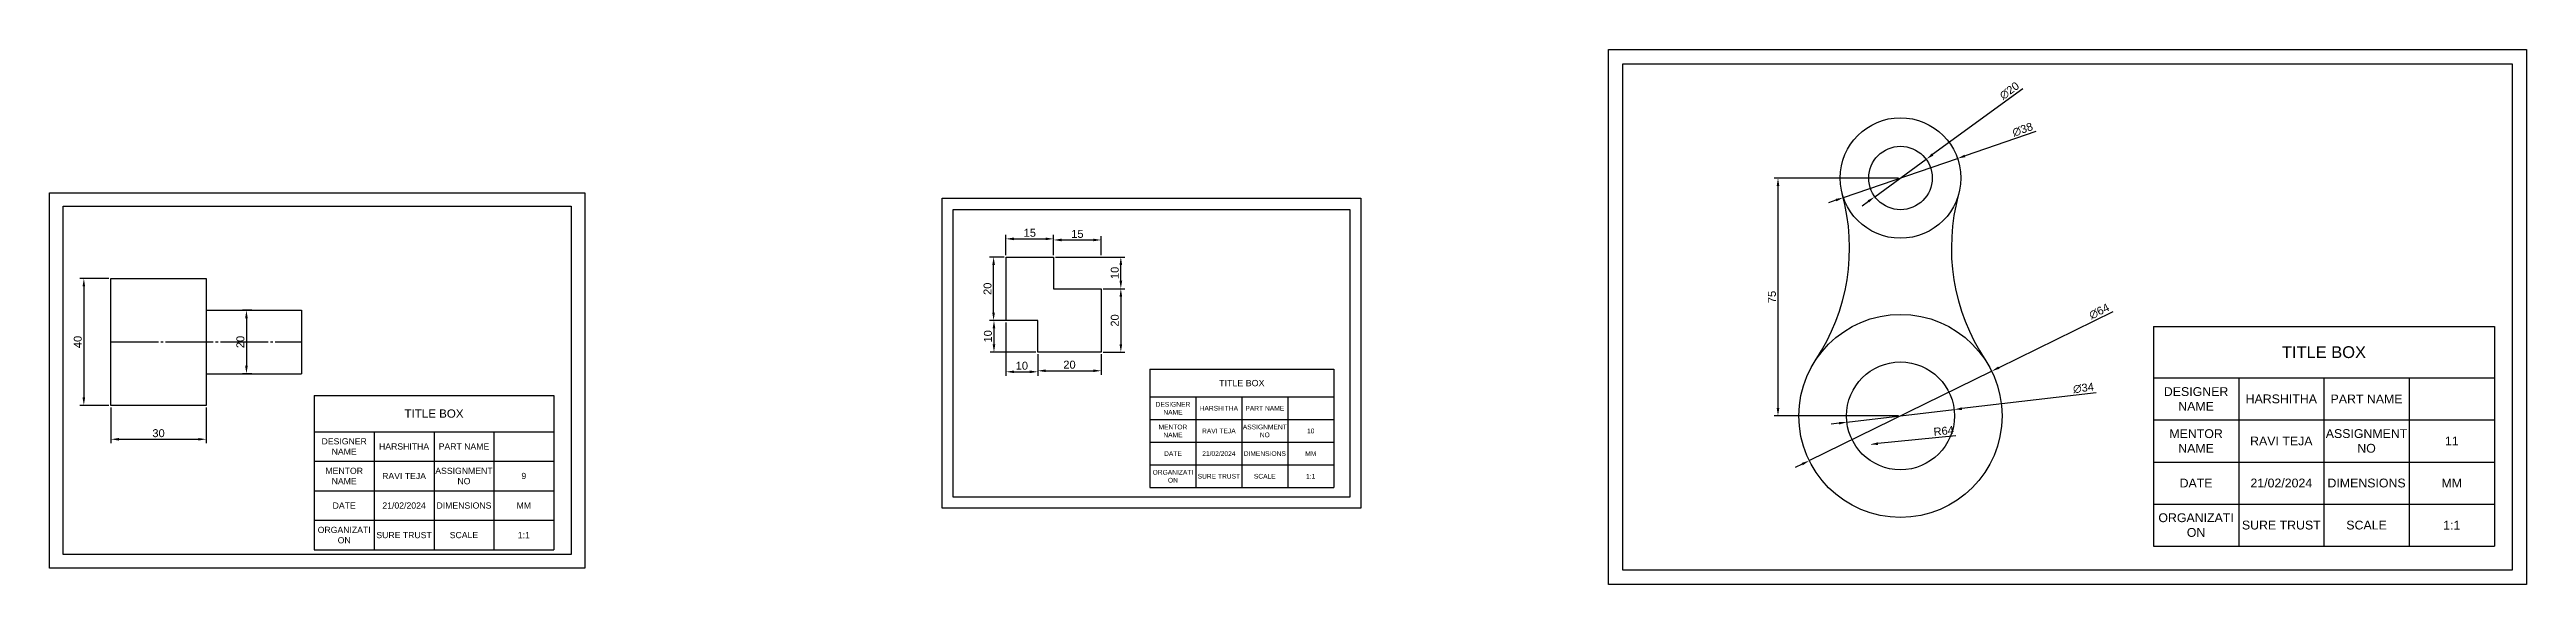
# Model space of a CAD drawing. Header units: millimetres. Extents: x 1587 to 3258, y 2334 to 2502.
# Drawn here: x 1587 to 2367, y 2334 to 2502 of the extents above; entities that cross this region are included whole.
import ezdxf

# ---------------------------------------------------------------- set-up
doc = ezdxf.new("R2010")
doc.units = ezdxf.units.MM
doc.linetypes.add('JIS_08_15', pattern=[17.25, 15, -0.75, 0.75, -0.75])
doc.styles.get("Standard").update_dxf_attribs({"font": 'arial.ttf'})
doc.dimstyles.new('ISO-25', dxfattribs={"dimtxt": 2.5, "dimasz": 2.5, "dimexe": 1.25, "dimexo": 0.625, "dimtad": 1, "dimtxsty": 'Standard', "dimcen": 2.5, "dimclrd": 6, "dimclrt": 6, "dimadec": 0, "dimazin": 0, "dimtfac": 1, "dimtmove": 0, "dimatfit": 3, "dimfxl": 1, "dimarcsym": 0})

# ---------------------------------------------------------------- blocks, each defined once
blk = doc.blocks.new('*D1')
at = {"color": 0, "lineweight": -2, "transparency": 16777216}
for p, q in [((1605.6, 2430.15), (1596.45, 2430.15)), ((1605.6, 2390.15), (1596.45, 2390.15))]:
    blk.add_line(p, q, dxfattribs=at)
at = {"color": 6, "linetype": 'Continuous', "lineweight": -2, "transparency": 16777216}
blk.add_line((1597.7, 2427.65), (1597.7, 2392.65), dxfattribs=at)
at = {"color": 6, "transparency": 16777216}
for points in [[(1597.28, 2427.65), (1598.11, 2427.65), (1597.7, 2430.15)], [(1597.28, 2392.65), (1598.11, 2392.65), (1597.7, 2390.15)]]:
    blk.add_solid(points, dxfattribs=at)
at = {"layer": 'Defpoints', "color": 0, "transparency": 16777216}
for p in [(1606.23, 2430.15), (1597.7, 2390.15), (1606.23, 2390.15)]:
    blk.add_point(p, dxfattribs=at)
at = {"color": 6, "transparency": 16777216, "insert": (1595.79, 2410.15), "char_height": 2.5, "attachment_point": 5, "rotation": 90}
blk.add_mtext('40', dxfattribs=at)
blk = doc.blocks.new('*D2')
at = {"color": 0, "lineweight": -2, "transparency": 16777216}
for p, q in [((1606.23, 2389.52), (1606.23, 2378.23)), ((1636.23, 2389.52), (1636.23, 2378.23))]:
    blk.add_line(p, q, dxfattribs=at)
at = {"color": 6, "linetype": 'Continuous', "lineweight": -2, "transparency": 16777216}
blk.add_line((1608.73, 2379.48), (1633.73, 2379.48), dxfattribs=at)
at = {"color": 6, "transparency": 16777216}
for points in [[(1608.73, 2379.89), (1608.73, 2379.06), (1606.23, 2379.48)], [(1633.73, 2379.89), (1633.73, 2379.06), (1636.23, 2379.48)]]:
    blk.add_solid(points, dxfattribs=at)
at = {"layer": 'Defpoints', "color": 0, "transparency": 16777216}
for p in [(1606.23, 2390.15), (1636.23, 2390.15), (1636.23, 2379.48)]:
    blk.add_point(p, dxfattribs=at)
at = {"color": 6, "transparency": 16777216, "insert": (1621.23, 2381.38), "char_height": 2.5, "attachment_point": 5}
blk.add_mtext('30', dxfattribs=at)
blk = doc.blocks.new('*D3')
at = {"color": 0, "lineweight": -2, "transparency": 16777216}
for p, q in [((1650.6, 2420.15), (1647.67, 2420.15)), ((1650.6, 2400.15), (1647.67, 2400.15))]:
    blk.add_line(p, q, dxfattribs=at)
at = {"color": 6, "linetype": 'Continuous', "lineweight": -2, "transparency": 16777216}
blk.add_line((1648.92, 2417.65), (1648.92, 2402.65), dxfattribs=at)
at = {"color": 6, "transparency": 16777216}
for points in [[(1648.51, 2417.65), (1649.34, 2417.65), (1648.92, 2420.15)], [(1648.51, 2402.65), (1649.34, 2402.65), (1648.92, 2400.15)]]:
    blk.add_solid(points, dxfattribs=at)
at = {"layer": 'Defpoints', "color": 0, "transparency": 16777216}
for p in [(1651.23, 2420.15), (1648.92, 2400.15), (1651.23, 2400.15)]:
    blk.add_point(p, dxfattribs=at)
at = {"color": 6, "transparency": 16777216, "insert": (1647.02, 2410.15), "char_height": 2.5, "attachment_point": 5, "rotation": 90}
blk.add_mtext('20', dxfattribs=at)
blk = doc.blocks.new('*D9')
at = {"color": 0, "lineweight": -2, "transparency": 16777216}
for p, q in [((1888.23, 2437.56), (1888.23, 2443.91)), ((1903.23, 2437.56), (1903.23, 2443.91))]:
    blk.add_line(p, q, dxfattribs=at)
at = {"color": 6, "linetype": 'Continuous', "lineweight": -2, "transparency": 16777216}
blk.add_line((1890.73, 2442.66), (1900.73, 2442.66), dxfattribs=at)
at = {"color": 6, "transparency": 16777216}
for points in [[(1890.73, 2443.08), (1890.73, 2442.24), (1888.23, 2442.66)], [(1900.73, 2443.08), (1900.73, 2442.24), (1903.23, 2442.66)]]:
    blk.add_solid(points, dxfattribs=at)
at = {"layer": 'Defpoints', "color": 0, "transparency": 16777216}
for p in [(1903.23, 2442.66), (1888.23, 2436.93), (1903.23, 2436.93)]:
    blk.add_point(p, dxfattribs=at)
at = {"color": 6, "transparency": 16777216, "insert": (1895.73, 2444.56), "char_height": 2.5, "attachment_point": 5}
blk.add_mtext('15', dxfattribs=at)
blk = doc.blocks.new('*D10')
at = {"color": 0, "lineweight": -2, "transparency": 16777216}
for p, q in [((1903.23, 2437.56), (1903.23, 2443.56)), ((1918.23, 2437.56), (1918.23, 2443.56))]:
    blk.add_line(p, q, dxfattribs=at)
at = {"color": 6, "linetype": 'Continuous', "lineweight": -2, "transparency": 16777216}
blk.add_line((1905.73, 2442.31), (1915.73, 2442.31), dxfattribs=at)
at = {"color": 6, "transparency": 16777216}
for points in [[(1905.73, 2442.73), (1905.73, 2441.89), (1903.23, 2442.31)], [(1915.73, 2442.73), (1915.73, 2441.89), (1918.23, 2442.31)]]:
    blk.add_solid(points, dxfattribs=at)
at = {"layer": 'Defpoints', "color": 0, "transparency": 16777216}
for p in [(1903.23, 2436.93), (1918.23, 2442.31), (1918.23, 2436.93)]:
    blk.add_point(p, dxfattribs=at)
at = {"color": 6, "transparency": 16777216, "insert": (1910.73, 2444.21), "char_height": 2.5, "attachment_point": 5}
blk.add_mtext('15', dxfattribs=at)
blk = doc.blocks.new('*D11')
at = {"color": 0, "lineweight": -2, "transparency": 16777216}
for p, q in [((1903.86, 2436.93), (1925.66, 2436.93)), ((1918.86, 2426.93), (1925.66, 2426.93))]:
    blk.add_line(p, q, dxfattribs=at)
at = {"color": 6, "linetype": 'Continuous', "lineweight": -2, "transparency": 16777216}
blk.add_line((1924.41, 2429.43), (1924.41, 2434.43), dxfattribs=at)
at = {"color": 6, "transparency": 16777216}
for points in [[(1924, 2434.43), (1924.83, 2434.43), (1924.41, 2436.93)], [(1924, 2429.43), (1924.83, 2429.43), (1924.41, 2426.93)]]:
    blk.add_solid(points, dxfattribs=at)
at = {"layer": 'Defpoints', "color": 0, "transparency": 16777216}
for p in [(1903.23, 2436.93), (1924.41, 2436.93), (1918.23, 2426.93)]:
    blk.add_point(p, dxfattribs=at)
at = {"color": 6, "transparency": 16777216, "insert": (1922.51, 2431.93), "char_height": 2.5, "attachment_point": 5, "rotation": 90}
blk.add_mtext('10', dxfattribs=at)
blk = doc.blocks.new('*D12')
at = {"color": 0, "lineweight": -2, "transparency": 16777216}
for p, q in [((1918.86, 2426.93), (1925.66, 2426.93)), ((1918.86, 2406.93), (1925.66, 2406.93))]:
    blk.add_line(p, q, dxfattribs=at)
at = {"color": 6, "linetype": 'Continuous', "lineweight": -2, "transparency": 16777216}
blk.add_line((1924.41, 2424.43), (1924.41, 2409.43), dxfattribs=at)
at = {"color": 6, "transparency": 16777216}
for points in [[(1924, 2424.43), (1924.83, 2424.43), (1924.41, 2426.93)], [(1924, 2409.43), (1924.83, 2409.43), (1924.41, 2406.93)]]:
    blk.add_solid(points, dxfattribs=at)
at = {"layer": 'Defpoints', "color": 0, "transparency": 16777216}
for p in [(1918.23, 2426.93), (1918.23, 2406.93), (1924.41, 2406.93)]:
    blk.add_point(p, dxfattribs=at)
at = {"color": 6, "transparency": 16777216, "insert": (1922.51, 2416.93), "char_height": 2.5, "attachment_point": 5, "rotation": 90}
blk.add_mtext('20', dxfattribs=at)
blk = doc.blocks.new('*D13')
at = {"color": 0, "lineweight": -2, "transparency": 16777216}
for p, q in [((1887.61, 2436.93), (1883.07, 2436.93)), ((1887.61, 2416.93), (1883.07, 2416.93))]:
    blk.add_line(p, q, dxfattribs=at)
at = {"color": 6, "linetype": 'Continuous', "lineweight": -2, "transparency": 16777216}
blk.add_line((1884.32, 2419.43), (1884.32, 2434.43), dxfattribs=at)
at = {"color": 6, "transparency": 16777216}
for points in [[(1883.91, 2434.43), (1884.74, 2434.43), (1884.32, 2436.93)], [(1883.91, 2419.43), (1884.74, 2419.43), (1884.32, 2416.93)]]:
    blk.add_solid(points, dxfattribs=at)
at = {"layer": 'Defpoints', "color": 0, "transparency": 16777216}
for p in [(1884.32, 2436.93), (1888.23, 2436.93), (1888.23, 2416.93)]:
    blk.add_point(p, dxfattribs=at)
at = {"color": 6, "transparency": 16777216, "insert": (1882.42, 2426.93), "char_height": 2.5, "attachment_point": 5, "rotation": 90}
blk.add_mtext('20', dxfattribs=at)
blk = doc.blocks.new('*D14')
at = {"color": 0, "lineweight": -2, "transparency": 16777216}
for p, q in [((1897.61, 2416.93), (1883.19, 2416.93)), ((1897.61, 2406.93), (1883.19, 2406.93))]:
    blk.add_line(p, q, dxfattribs=at)
at = {"color": 6, "linetype": 'Continuous', "lineweight": -2, "transparency": 16777216}
blk.add_line((1884.44, 2414.43), (1884.44, 2409.43), dxfattribs=at)
at = {"color": 6, "transparency": 16777216}
for points in [[(1884.02, 2414.43), (1884.86, 2414.43), (1884.44, 2416.93)], [(1884.02, 2409.43), (1884.86, 2409.43), (1884.44, 2406.93)]]:
    blk.add_solid(points, dxfattribs=at)
at = {"layer": 'Defpoints', "color": 0, "transparency": 16777216}
for p in [(1898.23, 2416.93), (1884.44, 2406.93), (1898.23, 2406.93)]:
    blk.add_point(p, dxfattribs=at)
at = {"color": 6, "transparency": 16777216, "insert": (1882.54, 2411.93), "char_height": 2.5, "attachment_point": 5, "rotation": 90}
blk.add_mtext('10', dxfattribs=at)
blk = doc.blocks.new('*D15')
at = {"color": 0, "lineweight": -2, "transparency": 16777216}
for p, q in [((1888.23, 2416.31), (1888.23, 2399.5)), ((1898.23, 2406.31), (1898.23, 2399.5))]:
    blk.add_line(p, q, dxfattribs=at)
at = {"color": 6, "linetype": 'Continuous', "lineweight": -2, "transparency": 16777216}
blk.add_line((1890.73, 2400.75), (1895.73, 2400.75), dxfattribs=at)
at = {"color": 6, "transparency": 16777216}
for points in [[(1890.73, 2401.16), (1890.73, 2400.33), (1888.23, 2400.75)], [(1895.73, 2401.16), (1895.73, 2400.33), (1898.23, 2400.75)]]:
    blk.add_solid(points, dxfattribs=at)
at = {"layer": 'Defpoints', "color": 0, "transparency": 16777216}
for p in [(1888.23, 2416.93), (1898.23, 2406.93), (1898.23, 2400.75)]:
    blk.add_point(p, dxfattribs=at)
at = {"color": 6, "transparency": 16777216, "insert": (1893.23, 2402.65), "char_height": 2.5, "attachment_point": 5}
blk.add_mtext('10', dxfattribs=at)
blk = doc.blocks.new('*D16')
at = {"color": 0, "lineweight": -2, "transparency": 16777216}
for p, q in [((1898.23, 2406.31), (1898.23, 2399.82)), ((1918.23, 2406.31), (1918.23, 2399.82))]:
    blk.add_line(p, q, dxfattribs=at)
at = {"color": 6, "linetype": 'Continuous', "lineweight": -2, "transparency": 16777216}
blk.add_line((1900.73, 2401.07), (1915.73, 2401.07), dxfattribs=at)
at = {"color": 6, "transparency": 16777216}
for points in [[(1900.73, 2401.49), (1900.73, 2400.66), (1898.23, 2401.07)], [(1915.73, 2401.49), (1915.73, 2400.66), (1918.23, 2401.07)]]:
    blk.add_solid(points, dxfattribs=at)
at = {"layer": 'Defpoints', "color": 0, "transparency": 16777216}
for p in [(1898.23, 2406.93), (1918.23, 2406.93), (1918.23, 2401.07)]:
    blk.add_point(p, dxfattribs=at)
at = {"color": 6, "transparency": 16777216, "insert": (1908.23, 2402.98), "char_height": 2.5, "attachment_point": 5}
blk.add_mtext('20', dxfattribs=at)
blk = doc.blocks.new('*D24')
at = {"color": 6, "linetype": 'Continuous', "lineweight": -2, "transparency": 16777216}
for p, q in [((2208.58, 2489.98), (2180.14, 2469.21)), ((2161.97, 2455.95), (2178.12, 2467.74)), ((2159.95, 2454.47), (2157.93, 2453))]:
    blk.add_line(p, q, dxfattribs=at)
at = {"color": 6, "transparency": 16777216}
for points in [[(2179.89, 2469.55), (2180.39, 2468.88), (2178.12, 2467.74)], [(2159.7, 2454.81), (2160.19, 2454.14), (2161.97, 2455.95)]]:
    blk.add_solid(points, dxfattribs=at)
at = {"layer": 'Defpoints', "color": 0, "transparency": 16777216}
for p in [(2178.12, 2467.74), (2161.97, 2455.95)]:
    blk.add_point(p, dxfattribs=at)
at = {"color": 6, "transparency": 16777216, "insert": (2204.37, 2489.35), "char_height": 2.5, "attachment_point": 5, "rotation": 36.131}
blk.add_mtext('∅20', dxfattribs=at)
blk = doc.blocks.new('*D25')
at = {"color": 6, "linetype": 'Continuous', "lineweight": -2, "transparency": 16777216}
for p, q in [((2212.73, 2476.48), (2190.38, 2468.82)), ((2152.07, 2455.68), (2188.02, 2468)), ((2149.71, 2454.87), (2147.34, 2454.06))]:
    blk.add_line(p, q, dxfattribs=at)
at = {"color": 6, "transparency": 16777216}
for points in [[(2190.25, 2469.21), (2190.52, 2468.42), (2188.02, 2468)], [(2149.57, 2455.26), (2149.84, 2454.47), (2152.07, 2455.68)]]:
    blk.add_solid(points, dxfattribs=at)
at = {"layer": 'Defpoints', "color": 0, "transparency": 16777216}
for p in [(2188.02, 2468), (2152.07, 2455.68)]:
    blk.add_point(p, dxfattribs=at)
at = {"color": 6, "transparency": 16777216, "insert": (2208.52, 2477.12), "char_height": 2.5, "attachment_point": 5, "rotation": 18.92561}
blk.add_mtext('∅38', dxfattribs=at)
blk = doc.blocks.new('*D26')
at = {"color": 6, "linetype": 'Continuous', "lineweight": -2, "transparency": 16777216}
for p, q in [((2236.91, 2419.68), (2201.01, 2402.05)), ((2141.32, 2372.74), (2198.77, 2400.95)), ((2139.08, 2371.63), (2136.83, 2370.53))]:
    blk.add_line(p, q, dxfattribs=at)
at = {"color": 6, "transparency": 16777216}
for points in [[(2200.83, 2402.42), (2201.19, 2401.68), (2198.77, 2400.95)], [(2138.89, 2372.01), (2139.26, 2371.26), (2141.32, 2372.74)]]:
    blk.add_solid(points, dxfattribs=at)
at = {"layer": 'Defpoints', "color": 0, "transparency": 16777216}
for p in [(2198.77, 2400.95), (2141.32, 2372.74)]:
    blk.add_point(p, dxfattribs=at)
at = {"color": 6, "transparency": 16777216, "insert": (2232.65, 2419.79), "char_height": 2.5, "attachment_point": 5, "rotation": 26.15652}
blk.add_mtext('∅64', dxfattribs=at)
blk = doc.blocks.new('*D27')
at = {"color": 6, "linetype": 'Continuous', "lineweight": -2, "transparency": 16777216}
for p, q in [((2153.16, 2384.85), (2186.93, 2388.84)), ((2231.67, 2394.12), (2189.41, 2389.13)), ((2150.68, 2384.56), (2148.2, 2384.26))]:
    blk.add_line(p, q, dxfattribs=at)
at = {"color": 6, "transparency": 16777216}
for points in [[(2189.36, 2389.54), (2189.46, 2388.71), (2186.93, 2388.84)], [(2150.63, 2384.97), (2150.73, 2384.14), (2153.16, 2384.85)]]:
    blk.add_solid(points, dxfattribs=at)
at = {"layer": 'Defpoints', "color": 0, "transparency": 16777216}
for p in [(2186.93, 2388.84), (2153.16, 2384.85)]:
    blk.add_point(p, dxfattribs=at)
at = {"color": 6, "transparency": 16777216, "insert": (2227.69, 2395.63), "char_height": 2.5, "attachment_point": 5, "rotation": 6.734}
blk.add_mtext('∅34', dxfattribs=at)
blk = doc.blocks.new('*D28')
at = {"color": 6, "linetype": 'Continuous', "lineweight": -2, "transparency": 16777216}
blk.add_line((2187.44, 2380.58), (2162.93, 2378.1), dxfattribs=at)
at = {"color": 6, "transparency": 16777216}
blk.add_solid([(2162.89, 2378.51), (2162.97, 2377.68), (2160.44, 2377.85)], dxfattribs=at)
at = {"layer": 'Defpoints', "color": 0, "transparency": 16777216}
for p in [(2224.12, 2384.29), (2160.44, 2377.85)]:
    blk.add_point(p, dxfattribs=at)
at = {"color": 6, "transparency": 16777216, "insert": (2183.66, 2382.11), "char_height": 2.5, "attachment_point": 5, "rotation": 5.77889}
blk.add_mtext('R64', dxfattribs=at)
blk = doc.blocks.new('*D29')
at = {"color": 0, "lineweight": -2, "transparency": 16777216}
for p, q in [((2169.42, 2461.84), (2130.2, 2461.84)), ((2169.42, 2386.84), (2130.2, 2386.84))]:
    blk.add_line(p, q, dxfattribs=at)
at = {"color": 6, "linetype": 'Continuous', "lineweight": -2, "transparency": 16777216}
blk.add_line((2131.45, 2459.34), (2131.45, 2389.34), dxfattribs=at)
at = {"color": 6, "transparency": 16777216}
for points in [[(2131.04, 2459.34), (2131.87, 2459.34), (2131.45, 2461.84)], [(2131.04, 2389.34), (2131.87, 2389.34), (2131.45, 2386.84)]]:
    blk.add_solid(points, dxfattribs=at)
at = {"layer": 'Defpoints', "color": 0, "transparency": 16777216}
for p in [(2170.04, 2461.84), (2131.45, 2386.84), (2170.04, 2386.84)]:
    blk.add_point(p, dxfattribs=at)
at = {"color": 6, "transparency": 16777216, "insert": (2129.56, 2424.34), "char_height": 2.5, "attachment_point": 5, "rotation": 90}
blk.add_mtext('75', dxfattribs=at)
blk = doc.blocks.new('*T49')
at = {"color": 0, "linetype": 'ByBlock', "lineweight": -2, "transparency": 16777216}
for p, q in [((0, 0), (107.42, 0)), ((0, 0), (0, -69.25)), ((107.42, 0), (107.42, -69.25)), ((0, -16.21), (107.42, -16.21)), ((26.85, -16.21), (26.85, -69.25)), ((53.71, -16.21), (53.71, -69.25)), ((80.56, -16.21), (80.56, -69.25)), ((0, -29.47), (107.42, -29.47)), ((0, -42.73), (107.42, -42.73)), ((0, -55.99), (107.42, -55.99)), ((0, -69.25), (107.42, -69.25))]:
    blk.add_line(p, q, dxfattribs=at)
blk = doc.blocks.new('*T50')
at = {"color": 0, "linetype": 'ByBlock', "lineweight": -2, "transparency": 16777216}
for p, q in [((0, 0), (75.47, 0)), ((0, 0), (0, -48.65)), ((75.47, 0), (75.47, -48.65)), ((0, -11.39), (75.47, -11.39)), ((18.87, -11.39), (18.87, -48.65)), ((37.73, -11.39), (37.73, -48.65)), ((56.6, -11.39), (56.6, -48.65)), ((0, -20.7), (75.47, -20.7)), ((0, -30.02), (75.47, -30.02)), ((0, -39.33), (75.47, -39.33)), ((0, -48.65), (75.47, -48.65))]:
    blk.add_line(p, q, dxfattribs=at)
blk = doc.blocks.new('*T51')
at = {"color": 0, "linetype": 'ByBlock', "lineweight": -2, "transparency": 16777216}
for p, q in [((0, 0), (57.89, 0)), ((0, 0), (0, -37.32)), ((57.89, 0), (57.89, -37.32)), ((0, -8.73), (57.89, -8.73)), ((14.47, -8.73), (14.47, -37.32)), ((28.94, -8.73), (28.94, -37.32)), ((43.41, -8.73), (43.41, -37.32)), ((0, -15.88), (57.89, -15.88)), ((0, -23.02), (57.89, -23.02)), ((0, -30.17), (57.89, -30.17)), ((0, -37.32), (57.89, -37.32))]:
    blk.add_line(p, q, dxfattribs=at)

msp = doc.modelspace()

# ---------------------------------------------------------------- linework, layer by layer
for p, q in [((1606.225, 2430.146), (1636.225, 2430.146)), ((1606.225, 2390.146), (1606.225, 2430.146)), ((1636.225, 2430.146), (1636.225, 2390.146)), ((1636.225, 2420.146), (1666.225, 2420.146)), ((1666.225, 2420.146), (1666.225, 2400.146)), ((1636.225, 2400.146), (1666.225, 2400.146)), ((1636.225, 2390.146), (1606.225, 2390.146))]:
    msp.add_line(p, q)
at = {"linetype": 'JIS_08_15'}
msp.add_line((1606.225, 2410.146), (1666.225, 2410.146), dxfattribs=at)
for points in [[(2078.091, 2502.359), (2367.264, 2502.359), (2367.264, 2333.69), (2078.091, 2333.69)], [(2082.604, 2497.846), (2362.751, 2497.846), (2362.751, 2338.203), (2082.604, 2338.203)], [(1586.889, 2457.206), (1755.49, 2457.206), (1755.49, 2338.863), (1586.889, 2338.863)], [(1591.173, 2452.922), (1751.206, 2452.922), (1751.206, 2343.147), (1591.173, 2343.147)], [(1868.105, 2455.461), (2000.023, 2455.461), (2000.023, 2357.739), (1868.105, 2357.739)], [(1871.602, 2451.964), (1996.526, 2451.964), (1996.526, 2361.235), (1871.602, 2361.235)]]:
    msp.add_lwpolyline(points, close=True)
msp.add_lwpolyline([(1888.232, 2436.934), (1903.232, 2436.934), (1903.232, 2426.934), (1918.232, 2426.934), (1918.232, 2406.934), (1898.232, 2406.934), (1898.232, 2416.934), (1888.232, 2416.934), (1888.232, 2436.934)])
for centre, radius in [((2170.044, 2461.842), 19), ((2170.044, 2461.842), 10), ((2170.044, 2386.842), 32), ((2170.044, 2386.842), 17)]:
    msp.add_circle(centre, radius)
for centre, start, end in [((2090.009, 2439.855), 326.480399, 15.360987), ((2250.079, 2439.855), 164.639013, 213.519601)]:
    msp.add_arc(centre, 64, start, end)

# ---------------------------------------------------------------- block references
for name, p in [('*T49', (2249.748, 2415.023)), ('*T51', (1933.587, 2401.548)), ('*T50', (1670.287, 2393.252))]:
    msp.add_blockref(name, p)

# ---------------------------------------------------------------- texts
at = {"attachment_point": 5}
for s, width, gutter_width, insert, char_height in [('TITLE BOX', 107.41607, 23.196, (2303.456, 2406.92), 3.7113), ('TITLE BOX', 57.88575, 12.5, (1962.53, 2397.181), 2), ('DESIGNER NAME', 26.85402, 23.196, (2263.175, 2392.187), 2.78348), ('TITLE BOX', 75.46593, 16.296, (1708.019, 2387.559), 2.6074), ('DESIGNER NAME', 14.47144, 12.5, (1940.823, 2389.241), 1.5), ('HARSHITHA', 14.47144, 12.5, (1955.294, 2389.241), 1.5), ('PART NAME', 14.47144, 12.5, (1969.766, 2389.241), 1.5), ('HARSHITHA', 26.85402, 23.196, (2290.029, 2392.187), 2.7835), ('PART NAME', 26.85402, 23.196, (2316.883, 2392.187), 2.7835), ('MENTOR NAME', 14.47144, 12.5, (1940.823, 2382.096), 1.5), ('RAVI TEJA', 14.47144, 12.5, (1955.294, 2382.096), 1.5), ('ASSIGNMENT NO', 14.47144, 12.5, (1969.766, 2382.096), 1.5), ('10', 14.47144, 12.5, (1984.237, 2382.096), 1.5), ('MENTOR NAME', 26.85402, 23.196, (2263.175, 2378.927), 2.78348), ('RAVI TEJA', 26.85402, 23.196, (2290.029, 2378.927), 2.7835), ('ASSIGNMENT NO', 26.85402, 23.196, (2316.883, 2378.927), 2.78348), ('11', 26.85402, 23.196, (2343.737, 2378.927), 2.7835), ('DESIGNER NAME', 18.86648, 16.296, (1679.72, 2377.208), 1.95556), ('HARSHITHA', 18.86648, 16.296, (1698.586, 2377.208), 1.9556), ('PART NAME', 18.86648, 16.296, (1717.453, 2377.208), 1.9556), ('DATE', 14.47144, 12.5, (1940.823, 2374.95), 1.5), ('21/02/2024', 14.47144, 12.5, (1955.294, 2374.95), 1.5), ('DIMENSIONS', 14.47144, 12.5, (1969.766, 2374.95), 1.5), ('MM', 14.47144, 12.5, (1984.237, 2374.95), 1.5), ('MENTOR NAME', 18.86648, 16.296, (1679.72, 2367.892), 1.95556), ('RAVI TEJA', 18.86648, 16.296, (1698.586, 2367.892), 1.9556), ('ASSIGNMENT NO', 18.86648, 16.296, (1717.453, 2367.892), 1.95556), ('9', 18.86648, 16.296, (1736.319, 2367.892), 1.956), ('ORGANIZATI\\PON', 14.47144, 12.5, (1940.823, 2367.804), 1.5), ('SURE TRUST', 14.47144, 12.5, (1955.294, 2367.804), 1.5), ('SCALE', 14.47144, 12.5, (1969.766, 2367.804), 1.5), ('1:1', 14.47144, 12.5, (1984.237, 2367.804), 1.5), ('DATE', 26.85402, 23.196, (2263.175, 2365.667), 2.7835), ('21/02/2024', 26.85402, 23.196, (2290.029, 2365.667), 2.7835), ('DIMENSIONS', 26.85402, 23.196, (2316.883, 2365.667), 2.7835), ('MM', 26.85402, 23.196, (2343.737, 2365.667), 2.7835), ('DATE', 18.86648, 16.296, (1679.72, 2358.577), 1.9556), ('21/02/2024', 18.86648, 16.296, (1698.586, 2358.577), 1.9556), ('DIMENSIONS', 18.86648, 16.296, (1717.453, 2358.577), 1.9556), ('MM', 18.86648, 16.296, (1736.319, 2358.577), 1.9556), ('ORGANIZATI\\PON', 18.86648, 16.296, (1679.72, 2349.261), 1.9556), ('SURE TRUST', 18.86648, 16.296, (1698.586, 2349.261), 1.9556), ('SCALE', 18.86648, 16.296, (1717.453, 2349.261), 1.9556), ('1:1', 18.86648, 16.296, (1736.319, 2349.261), 1.9556), ('ORGANIZATI\\PON', 26.85402, 23.196, (2263.175, 2352.407), 2.7835), ('SURE TRUST', 26.85402, 23.196, (2290.029, 2352.407), 2.7835), ('SCALE', 26.85402, 23.196, (2316.883, 2352.407), 2.7835), ('1:1', 26.85402, 23.196, (2343.737, 2352.407), 2.7835)]:
    msp.add_mtext_dynamic_manual_height_columns(s, width=width, gutter_width=gutter_width, heights=[0], dxfattribs=dict(at, insert=insert, char_height=char_height))

# ---------------------------------------------------------------- dimensions: what is measured, and where the dimension line sits
for p1, p2, picture, middle in [((2161.967, 2455.946), (2178.121, 2467.738), '*D24', (2205.537, 2487.753)), ((2152.071, 2455.68), (2188.017, 2468.005), '*D25', (2209.158, 2475.254)), ((2141.321, 2372.736), (2198.767, 2400.948), '*D26', (2233.523, 2418.018)), ((2153.161, 2384.849), (2186.927, 2388.836), '*D27', (2227.926, 2393.676))]:
    dim = msp.add_diameter_dim_2p(p1=p1, p2=p2, dimstyle='ISO-25')
    dim.commit()
    dim.dimension.update_dxf_attribs({"geometry": picture, "text_midpoint": middle, "dimtype": 163})
for base, p1, p2, picture, middle in [((2131.454, 2386.842), (2170.044, 2461.842), (2170.044, 2386.842), '*D29', (2129.558, 2424.342)), ((1884.325, 2436.934), (1888.232, 2416.934), (1888.232, 2436.934), '*D13', (1882.423, 2426.934)), ((1924.413, 2436.934), (1918.232, 2426.934), (1903.232, 2436.934), '*D11', (1922.511, 2431.934)), ((1597.696, 2390.146), (1606.225, 2430.146), (1606.225, 2390.146), '*D1', (1595.795, 2410.146)), ((1648.924, 2400.146), (1651.225, 2420.146), (1651.225, 2400.146), '*D3', (1647.023, 2410.146)), ((1924.413, 2406.934), (1918.232, 2426.934), (1918.232, 2406.934), '*D12', (1922.511, 2416.934)), ((1884.441, 2406.934), (1898.232, 2416.934), (1898.232, 2406.934), '*D14', (1882.54, 2411.934))]:
    dim = msp.add_linear_dim(base=base, p1=p1, p2=p2, angle=90, dimstyle='ISO-25')
    dim.commit()
    dim.dimension.update_dxf_attribs({"geometry": picture, "text_midpoint": middle})
for base, p1, p2, picture, middle in [((1903.232, 2442.66), (1888.232, 2436.934), (1903.232, 2436.934), '*D9', (1895.732, 2444.561)), ((1918.232, 2442.31), (1903.232, 2436.934), (1918.232, 2436.934), '*D10', (1910.732, 2444.212)), ((1898.232, 2400.747), (1888.232, 2416.934), (1898.232, 2406.934), '*D15', (1893.232, 2402.649)), ((1918.232, 2401.074), (1898.232, 2406.934), (1918.232, 2406.934), '*D16', (1908.232, 2402.976)), ((1636.225, 2379.477), (1606.225, 2390.146), (1636.225, 2390.146), '*D2', (1621.225, 2381.379))]:
    dim = msp.add_linear_dim(base=base, p1=p1, p2=p2, dimstyle='ISO-25')
    dim.commit()
    dim.dimension.update_dxf_attribs({"geometry": picture, "text_midpoint": middle})
dim = msp.add_radius_dim(center=(2224.118, 2384.291), mpoint=(2160.443, 2377.847), dimstyle='ISO-25')
dim.commit()
dim.dimension.update_dxf_attribs({"geometry": '*D28', "text_midpoint": (2183.856, 2380.217), "dimtype": 164})

doc.saveas('drawing.dxf')
